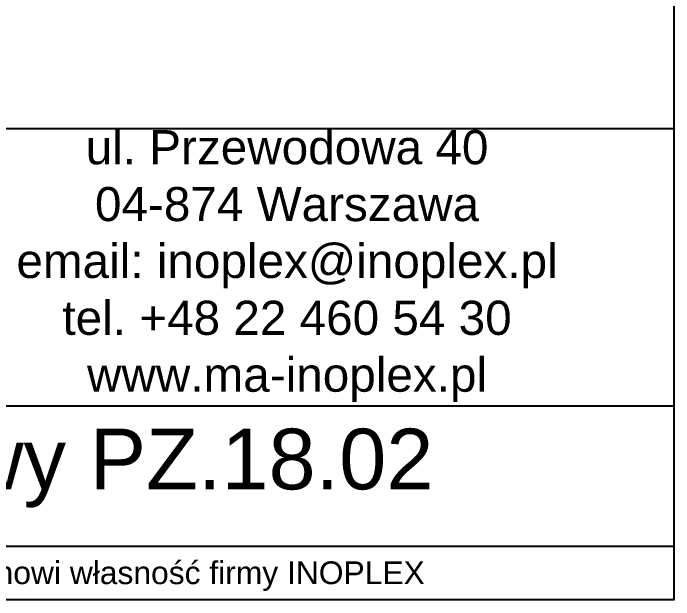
# Model space of a CAD drawing. Header units: millimetres. Extents: x 27531 to 32481, y 14140 to 19587.
# Drawn here: x 31610 to 32481, y 14140 to 14913 of the extents above; entities that cross this region are included whole.
import ezdxf

# ---------------------------------------------------------------- set-up
doc = ezdxf.new("R2010")
doc.units = ezdxf.units.MM
doc.header["$LTSCALE"] = 3
doc.styles.get("Standard").update_dxf_attribs({"font": 'arial.ttf'})

msp = doc.modelspace()

# ---------------------------------------------------------------- linework, layer by layer
for p, q in [((30487.14, 14761.28), (32481.04, 14761.28)), ((32481.04, 14761.28), (32481.04, 14396.71)), ((32481.04, 14394.88), (30487.14, 14394.88)), ((32480.77, 14210.08), (30487.14, 14210.08))]:
    msp.add_line(p, q)
msp.add_lwpolyline([(27530.65, 19587.11), (32481.04, 19587.11), (32481.04, 14139.58), (27530.65, 14139.58)], close=True)

# ---------------------------------------------------------------- texts
at = {"attachment_point": 5}
for s, width, gutter_width, heights, insert, char_height in [('ul. Przewodowa 40\\P04-874 Warszawa\\Pemail: inoplex@inoplex.pl\\Ptel. +48 22 460 54 30\\Pwww.ma-inoplex.pl', 1019.8768, 1, [432.66], (31971.1, 14579.78), 45), ('Zestaw piknikowy PZ.18.02', 1993.8951, 1, [0], (31484.09, 14313.19), 80), ('Projekt i zawartość rysunku stanowi własność firmy INOPLEX ', 1800.0885, 12.5, [70.5], (31580.99, 14170.73), 30)]:
    msp.add_mtext_dynamic_manual_height_columns(s, width=width, gutter_width=gutter_width, heights=heights, dxfattribs=dict(at, insert=insert, char_height=char_height))

doc.saveas('drawing.dxf')
